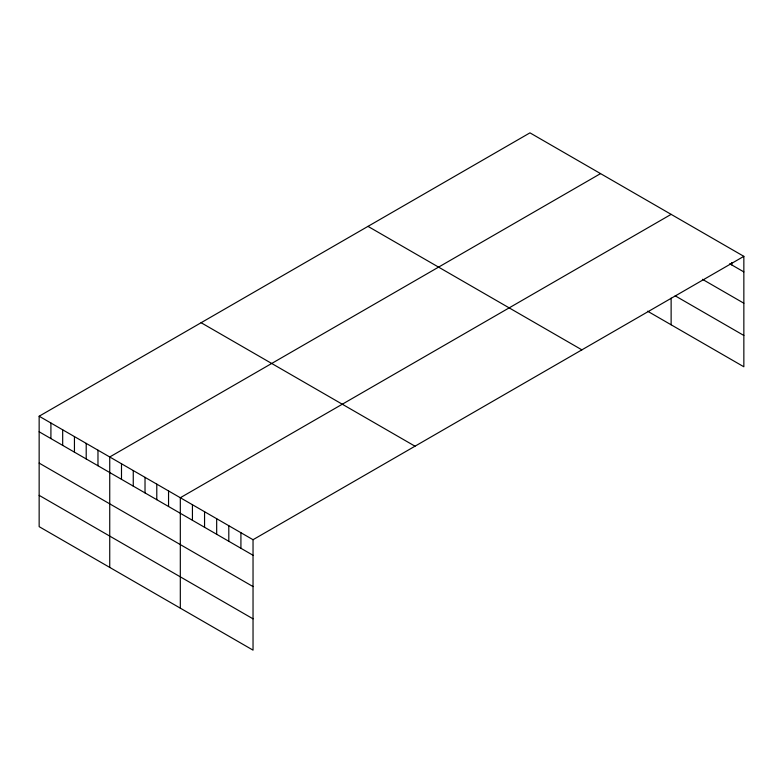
<?xml version="1.0" encoding="UTF-8"?>
<svg xmlns="http://www.w3.org/2000/svg" width="783" height="783" viewBox="0 0 783 783"><rect width="100%" height="100%" fill="white"/><g stroke="black" fill="none" stroke-linecap="round" stroke-linejoin="round"><path stroke-width="1.17" d="M39.15 416.223L253.036 539.712L253.036 650.144L39.15 526.656L39.15 416.223L529.964 132.856L743.85 256.344L743.85 366.777L647.6 311.203M600.541 173.611L109.737 456.978L109.737 567.401M671.129 214.366L180.315 497.734L180.315 608.156M253.036 539.712L743.85 256.344M729.707 263.744L743.85 271.907M702.439 279.306L743.85 303.217M675.171 295.817L743.85 335.467M367.99 226.375L581.886 349.854M201.114 322.713L415.01 446.202M39.15 431.785L253.036 555.274M39.15 463.096L253.036 586.575M39.15 495.345L253.036 618.834M731.733 262.511L731.733 264.908M671.129 298.117L671.129 324.788M240.919 532.714L240.919 548.276M228.802 525.716L228.802 541.278M216.676 518.718L216.676 534.28M204.559 511.72L204.559 527.282M192.432 504.722L192.432 520.284M168.551 490.941L168.551 506.493M156.786 484.148L156.786 499.701M145.021 477.356L145.021 492.908M133.257 470.563L133.257 486.126M121.492 463.771L121.492 479.333M97.973 450.186L97.973 465.748M86.208 443.393L86.208 458.955M74.444 436.601L74.444 452.163M62.679 429.808L62.679 445.37M50.915 423.016L50.915 438.578"/></g></svg>
